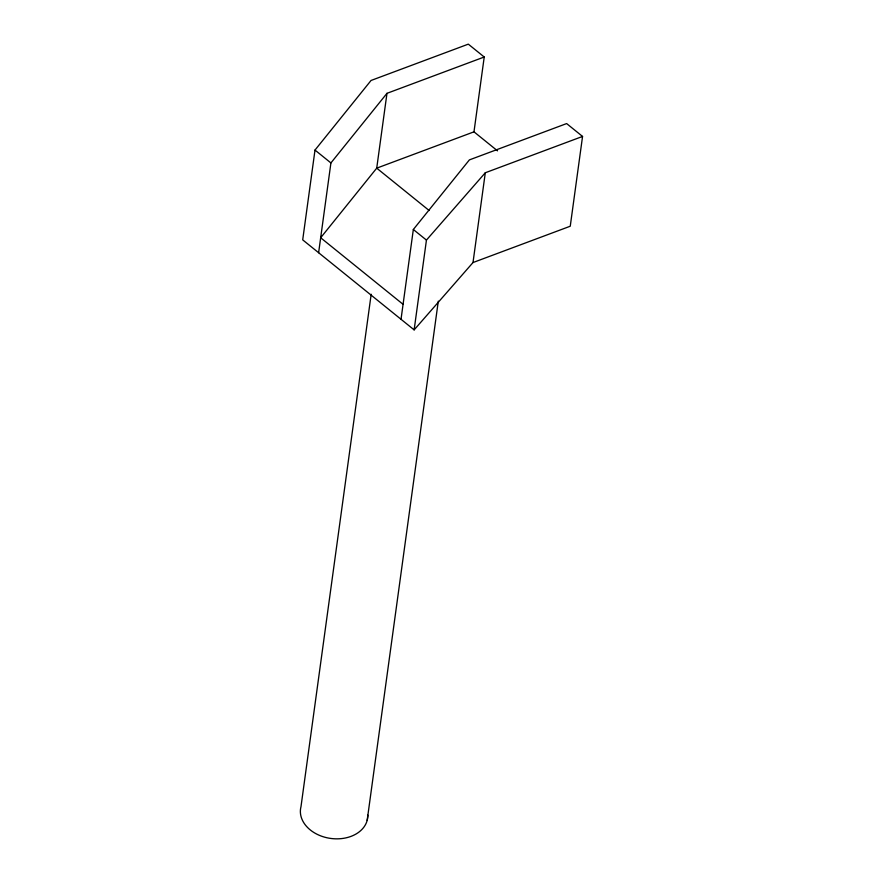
<?xml version="1.0" encoding="UTF-8"?>
<svg xmlns="http://www.w3.org/2000/svg" width="883" height="883" viewBox="0 0 883 883"><rect width="100%" height="100%" fill="white"/><g stroke="black" fill="none" stroke-linecap="round" stroke-linejoin="round"><path stroke-width="1.32" d="M497.526 150.85L473.983 131.832L484.226 57.009L468.31 44.15L371.048 80.474L314.999 150.077L302.703 239.867L414.138 329.878L473.001 262.549L570.252 226.225L582.559 136.435L566.632 123.576L469.381 159.9L413.332 229.503L401.025 319.282M318.62 252.726L330.915 162.936L386.975 93.333L484.226 57.009M386.975 93.333L376.721 168.156L320.672 237.759L403.078 304.326M371.18 294.249L300.993 806.643A33.863 25.166 7.8 0 0 331.103 838.486A33.863 25.166 7.8 0 0 367.803 815.13M414.138 329.878L426.445 240.088L485.297 172.759L582.559 136.435M367.173 820.362L438.299 301.147M473.001 262.549L485.297 172.759M473.983 131.832L376.721 168.156L429.16 210.518M314.999 150.077L330.915 162.936M413.332 229.503L426.445 240.088"/></g></svg>
